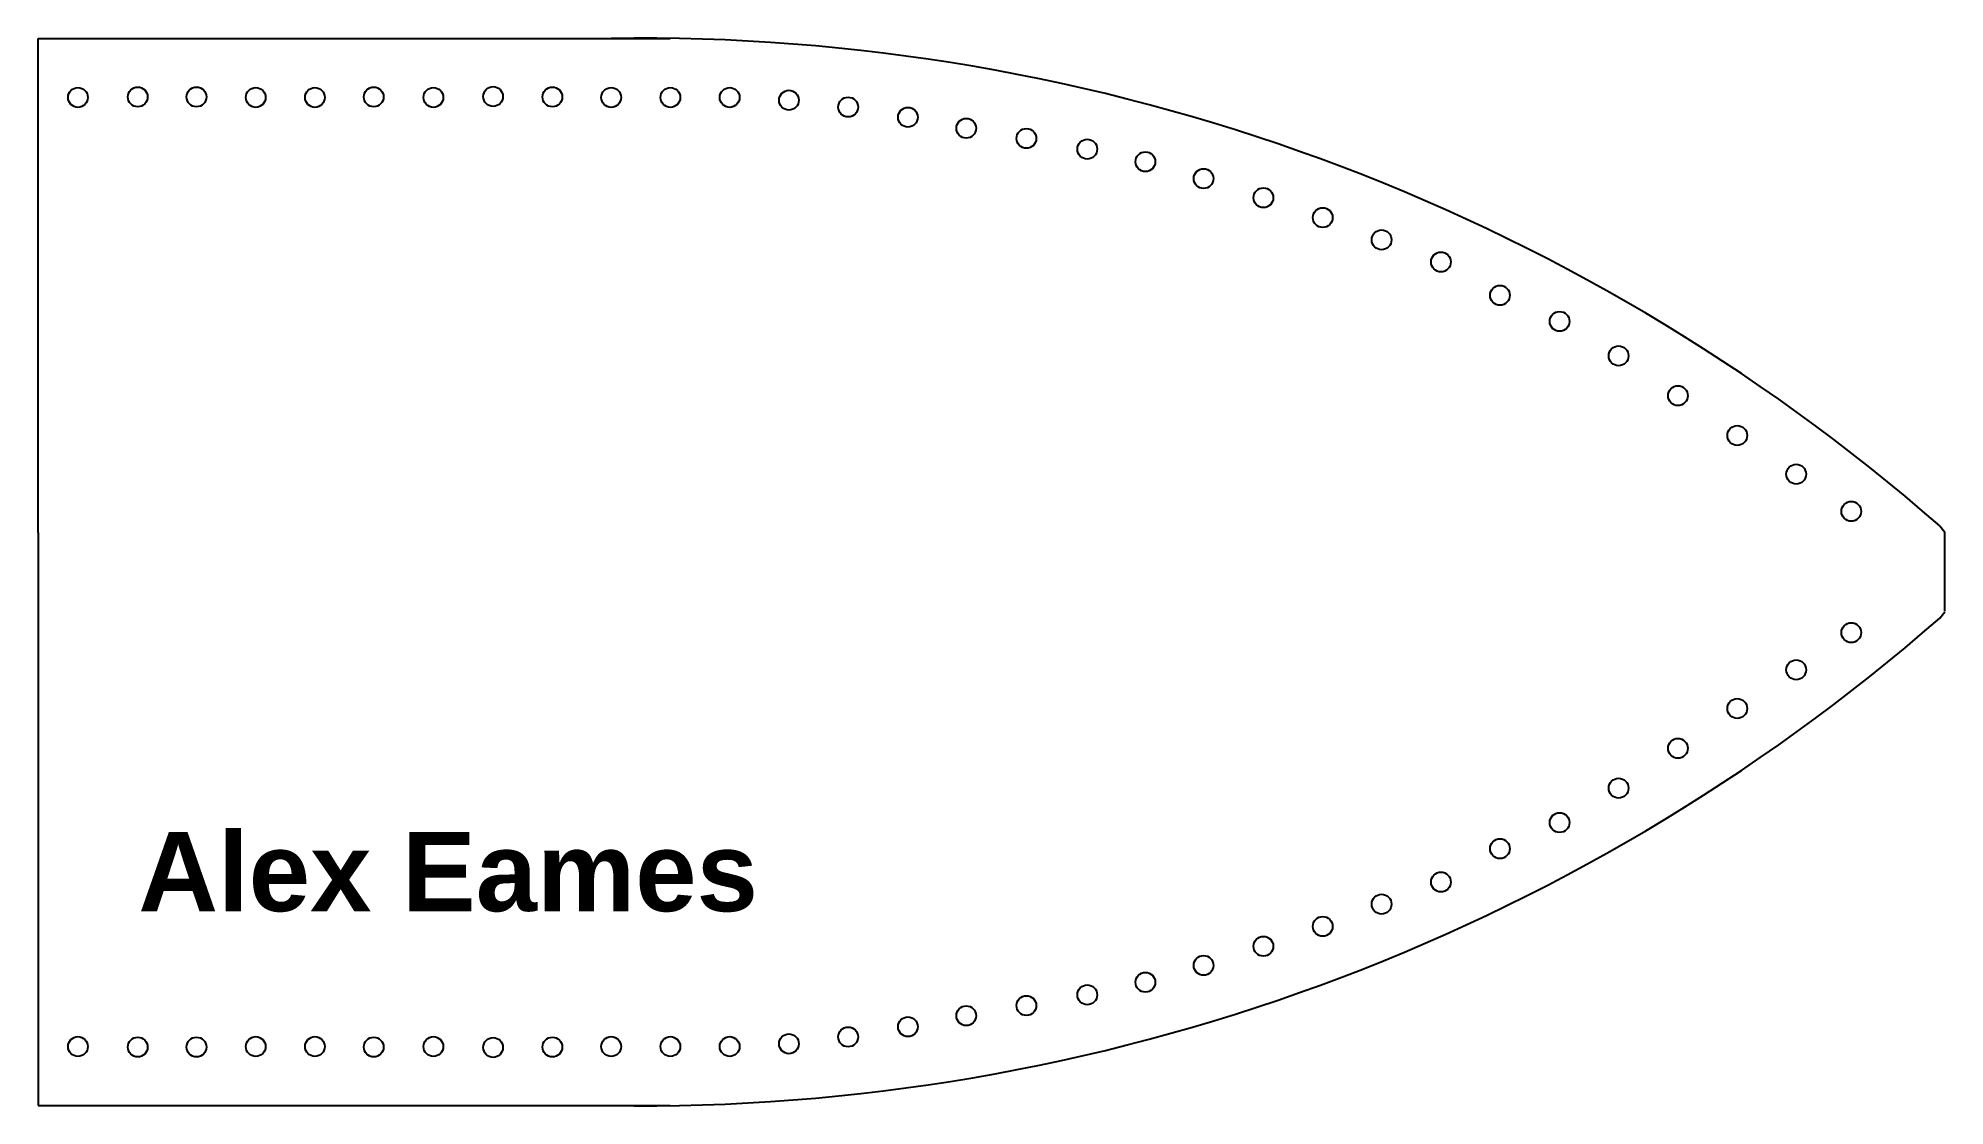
# Model space of a CAD drawing. Header units: millimetres. Extents: x 0 to 96.5, y 0 to 54.
import ezdxf

# ---------------------------------------------------------------- set-up
doc = ezdxf.new("R2010")
doc.units = ezdxf.units.MM
doc.layers.add('cut', color=1, linetype='Continuous', lineweight=25, true_color=0xff0000)
doc.layers.add('engrave', color=178, linetype='Continuous', lineweight=25, true_color=0x000000)
doc.styles.add('textstyle11', font='')
doc.styles.get('textstyle11').set_extended_font_data('Arial Rounded MT Bold')

msp = doc.modelspace()

# ---------------------------------------------------------------- linework, layer by layer
at = {"layer": 'cut'}
for p, q in [((0, 54), (32, 54)), ((0, 29), (0, 54)), ((0, 29), (0, 25)), ((96.287, 29.328), (96.539, 29.017)), ((96.539, 25.017), (96.539, 29.017)), ((0, 25), (0, 0)), ((96.287, 24.672), (96.539, 24.983)), ((0, 0), (32, 0))]:
    msp.add_line(p, q, dxfattribs=at)
for centre in [(2.017, 51.011), (5.041, 51.035), (8.018, 51.035), (11.018, 51.011), (14.012, 51.011), (16.989, 51.035), (20.012, 51.011), (23.036, 51.058), (26.036, 51.035), (29.013, 51.011), (32.013, 51.011), (35.013, 51.011), (38.013, 50.872), (41.013, 50.523), (44.037, 50.011), (46.99, 49.453), (50.037, 48.941), (53.118, 48.395), (56.06, 47.759), (59.006, 46.907), (62.034, 45.938), (65.038, 44.93), (68.022, 43.806), (71.026, 42.686), (74.011, 40.999), (77.034, 39.682), (80.019, 37.937), (83.023, 35.922), (86.027, 33.906), (89.012, 31.949), (91.802, 30.069), (91.802, 23.931), (89.012, 22.051), (86.027, 20.094), (83.023, 18.078), (80.019, 16.063), (77.034, 14.318), (74.011, 13.001), (71.026, 11.314), (68.022, 10.194), (65.038, 9.07), (62.034, 8.062), (59.006, 7.093), (53.118, 5.605), (56.06, 6.241), (46.99, 4.547), (50.037, 5.059), (41.013, 3.477), (44.037, 3.989), (2.017, 2.989), (5.041, 2.965), (8.018, 2.965), (11.018, 2.989), (14.012, 2.989), (16.989, 2.965), (20.012, 2.989), (23.036, 2.942), (26.036, 2.965), (29.013, 2.989), (32.013, 2.989), (35.013, 2.989), (38.013, 3.128)]:
    msp.add_circle(centre, 0.5, dxfattribs=at)
for centre, start, end in [((30.504, -45.989), 48.86574, 90.85713), ((30.504, 99.989), 269.14287, 311.13426)]:
    msp.add_arc(centre, 100, start, end, dxfattribs=at)

# ---------------------------------------------------------------- texts
at = {"layer": 'engrave', "insert": (20.76, 11.808), "char_height": 2, "attachment_point": 5, "style": 'textstyle11'}
msp.add_mtext('\\H4;Alex Eames', dxfattribs=at)

doc.saveas('drawing.dxf')
